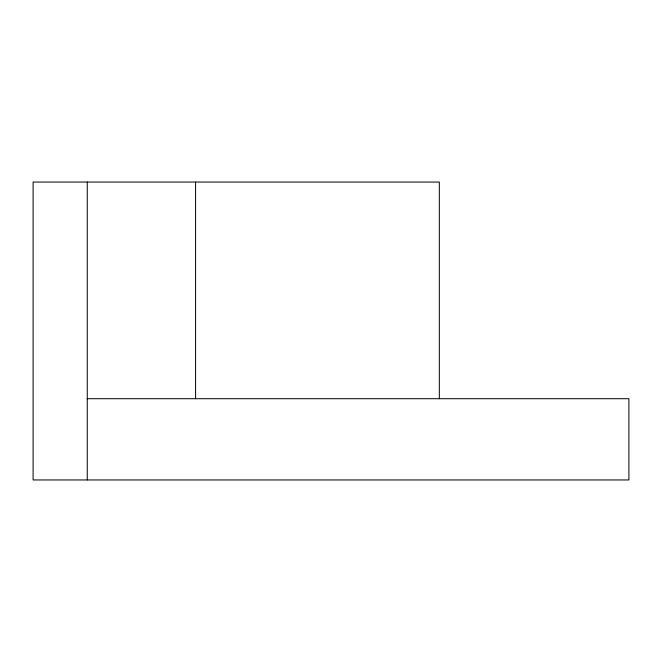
<?xml version="1.0" encoding="UTF-8"?>
<svg xmlns="http://www.w3.org/2000/svg" width="662" height="662" viewBox="0 0 662 662"><rect width="100%" height="100%" fill="white"/><g stroke="black" fill="none" stroke-linecap="round" stroke-linejoin="round"><path stroke-width="0.99" d="M87.26 398.706L628.9 398.706L628.9 479.95L33.1 479.95L33.1 182.05L439.328 182.05L439.328 398.706M195.588 182.05L195.588 398.706M87.26 182.05L87.26 479.95"/></g></svg>
